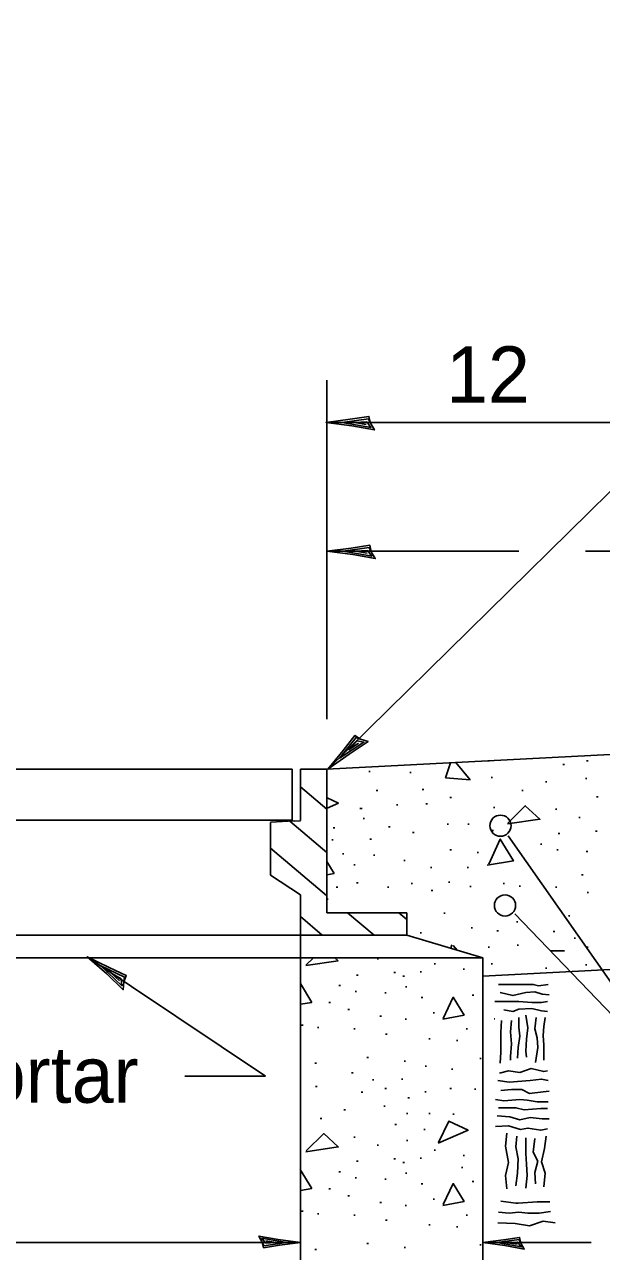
# Model space of a CAD drawing. Extents: x -0.01 to 2.83, y -0.11 to 1.83.
# Drawn here: x 2.2956 to 2.4151, y 1.2355 to 1.4898 of the extents above; entities that cross this region are included whole.
import ezdxf

# ---------------------------------------------------------------- set-up
doc = ezdxf.new("R2010")
doc.units = 0
for name, color, linetype in [('RD_Pr_Roadway_Dimensions', 7, 'Continuous'), ('RD_Pr_Roadway_Notes', 7, 'Continuous'), ('SH_General_Details', 7, 'Continuous')]:
    doc.layers.add(name, color=color, linetype=linetype)

msp = doc.modelspace()

# ---------------------------------------------------------------- linework, layer by layer
at = {"layer": 'RD_Pr_Roadway_Dimensions'}
for p, q in [((2.35824, 1.34579), (2.35824, 1.41608)), ((2.35807, 1.40732), (2.42833, 1.40732)), ((2.16356, 1.23732), (2.35244, 1.23732)), ((2.39053, 1.23732), (2.41298, 1.23732))]:
    msp.add_line(p, q, dxfattribs=at)
for points in [[(2.36725, 1.40719), (2.36694, 1.40856), (2.36306, 1.40797), (2.35807, 1.40732), (2.3634, 1.40659), (2.36807, 1.40577), (2.36725, 1.40719), (2.36684, 1.40809), (2.36142, 1.40731), (2.36734, 1.40627), (2.36647, 1.40744), (2.36398, 1.40728), (2.36638, 1.40692)], [(2.34484, 1.23744), (2.34511, 1.23626), (2.34843, 1.23677), (2.35273, 1.23732), (2.34815, 1.23795), (2.34414, 1.23866), (2.34484, 1.23744), (2.34519, 1.23666), (2.34984, 1.23733), (2.34476, 1.23822), (2.34551, 1.23722), (2.34765, 1.23736), (2.34559, 1.23767)], [(2.39841, 1.23721), (2.39815, 1.23838), (2.39482, 1.23787), (2.39052, 1.23732), (2.3951, 1.23669), (2.39911, 1.23599), (2.39841, 1.23721), (2.39806, 1.23798), (2.39341, 1.23732), (2.39849, 1.23642), (2.39774, 1.23742), (2.3956, 1.23729), (2.39766, 1.23697)]]:
    msp.add_lwpolyline(points, dxfattribs=at)
at = {"layer": 'RD_Pr_Roadway_Notes'}
for p, q in [((2.56287, 1.53677), (2.35842, 1.33546)), ((2.35824, 1.38064), (2.39802, 1.38064)), ((2.4118, 1.38064), (2.4245, 1.38064)), ((2.4338, 1.26732), (2.39579, 1.3216)), ((2.4338, 1.26732), (2.39716, 1.30547)), ((2.34549, 1.2718), (2.30859, 1.29658)), ((2.32881, 1.2718), (2.34549, 1.2718))]:
    msp.add_line(p, q, dxfattribs=at)
for points in [[(2.36743, 1.38051), (2.36712, 1.38188), (2.36324, 1.38129), (2.35824, 1.38064), (2.36357, 1.37991), (2.36824, 1.37909), (2.36743, 1.38051), (2.36702, 1.38141), (2.3616, 1.38063), (2.36752, 1.37959), (2.36665, 1.38076), (2.36416, 1.3806), (2.36655, 1.38024)], [(2.36521, 1.34164), (2.36405, 1.34243), (2.36162, 1.33934), (2.35842, 1.33546), (2.36281, 1.33857), (2.36677, 1.34117), (2.36521, 1.34164), (2.36429, 1.34202), (2.36087, 1.33774), (2.3659, 1.34104), (2.36447, 1.34129), (2.36276, 1.33947), (2.36475, 1.34085)], [(2.31614, 1.29135), (2.31665, 1.29266), (2.3131, 1.29433), (2.30859, 1.29658), (2.31261, 1.293), (2.31603, 1.28972), (2.31614, 1.29135), (2.3163, 1.29233), (2.31137, 1.2947), (2.31571, 1.29054), (2.31563, 1.29199), (2.31348, 1.29325), (2.31526, 1.29161)]]:
    msp.add_lwpolyline(points, dxfattribs=at)
at = {"layer": 'SH_General_Details'}
for p, q in [((2.35824, 1.33544), (2.42833, 1.33912)), ((2.16541, 1.33544), (2.35101, 1.33544)), ((2.29933, 1.33542), (2.29933, 1.33542)), ((2.31612, 1.33543), (2.31612, 1.33543)), ((2.33308, 1.33558), (2.33308, 1.33558)), ((2.35101, 1.33544), (2.35101, 1.32487)), ((2.35273, 1.32483), (2.35273, 1.33544)), ((2.35273, 1.33544), (2.35824, 1.33544)), ((2.35824, 1.33544), (2.35824, 1.30565)), ((2.35824, 1.30565), (2.35824, 1.33544)), ((2.39165, 1.33719), (2.39195, 1.33719)), ((2.40713, 1.33641), (2.40743, 1.33641)), ((2.41203, 1.33719), (2.41233, 1.33719)), ((2.36692, 1.33498), (2.36722, 1.33498)), ((2.3754, 1.33474), (2.3757, 1.33474)), ((2.39224, 1.33371), (2.39254, 1.33371)), ((2.40352, 1.3328), (2.40382, 1.3328)), ((2.41178, 1.33351), (2.41208, 1.33351)), ((2.36847, 1.33105), (2.36877, 1.33105)), ((2.37798, 1.33126), (2.37828, 1.33126)), ((2.39862, 1.331), (2.39892, 1.331)), ((2.37263, 1.32803), (2.37293, 1.32803)), ((2.37876, 1.32829), (2.37906, 1.32829)), ((2.38372, 1.32958), (2.38402, 1.32958)), ((2.39275, 1.32751), (2.39305, 1.32751)), ((2.4141, 1.32971), (2.4144, 1.32971)), ((2.36507, 1.32729), (2.36552, 1.32729)), ((2.36573, 1.32519), (2.36603, 1.32519)), ((2.40559, 1.32713), (2.40589, 1.32713)), ((2.41042, 1.32545), (2.41072, 1.32545)), ((2.16541, 1.32487), (2.35101, 1.32487)), ((2.34653, 1.32445), (2.35144, 1.32471)), ((2.34653, 1.31346), (2.34653, 1.32439)), ((2.35144, 1.32464), (2.35273, 1.32477)), ((2.35954, 1.32332), (2.35984, 1.32332)), ((2.37102, 1.32352), (2.37132, 1.32352)), ((2.38314, 1.32403), (2.38344, 1.32403)), ((2.3874, 1.32403), (2.3877, 1.32403)), ((2.39243, 1.32274), (2.39273, 1.32274)), ((2.4139, 1.32261), (2.4142, 1.32261)), ((2.35922, 1.32083), (2.35952, 1.32083)), ((2.36715, 1.32094), (2.36745, 1.32094)), ((2.37598, 1.32229), (2.37628, 1.32229)), ((2.40249, 1.31993), (2.40279, 1.31993)), ((2.40617, 1.3221), (2.40647, 1.3221)), ((2.36147, 1.31793), (2.36177, 1.31793)), ((2.36786, 1.31761), (2.36816, 1.31761)), ((2.38372, 1.3187), (2.38402, 1.3187)), ((2.38933, 1.31819), (2.38963, 1.31819)), ((2.40584, 1.3187), (2.40614, 1.3187)), ((2.41197, 1.31838), (2.41227, 1.31838)), ((2.3638, 1.31561), (2.3641, 1.31561)), ((2.37418, 1.31651), (2.37448, 1.31651)), ((2.37966, 1.31509), (2.37996, 1.31509)), ((2.38727, 1.31509), (2.38757, 1.31509)), ((2.35273, 1.30939), (2.34653, 1.31346)), ((2.411, 1.31354), (2.4113, 1.31354)), ((2.36018, 1.31096), (2.36048, 1.31096)), ((2.36438, 1.31187), (2.36468, 1.31187)), ((2.37076, 1.31096), (2.37106, 1.31096)), ((2.37566, 1.31174), (2.37596, 1.31174)), ((2.37985, 1.31032), (2.38015, 1.31032)), ((2.3834, 1.312), (2.3837, 1.312)), ((2.38785, 1.31116), (2.38815, 1.31116)), ((2.39475, 1.31174), (2.39505, 1.31174)), ((2.39804, 1.31122), (2.39834, 1.31122)), ((2.40558, 1.31096), (2.40588, 1.31096)), ((2.41216, 1.30987), (2.41246, 1.30987)), ((2.35273, 1.30101), (2.35273, 1.30939)), ((2.35824, 1.30565), (2.3748, 1.30565)), ((2.3748, 1.30565), (2.35824, 1.30565)), ((2.3748, 1.30565), (2.3748, 1.30101)), ((2.3748, 1.30101), (2.3748, 1.30565)), ((2.38243, 1.30561), (2.38273, 1.30561)), ((2.40829, 1.30503), (2.40859, 1.30503)), ((2.38811, 1.30258), (2.38841, 1.30258)), ((2.39752, 1.30381), (2.39782, 1.30381)), ((2.16539, 1.30101), (2.35273, 1.30101)), ((2.3748, 1.30101), (2.35273, 1.30101)), ((2.35273, 1.30101), (2.35273, 1.29637)), ((2.39053, 1.29637), (2.3748, 1.30101)), ((2.37753, 1.30155), (2.37783, 1.30155)), ((2.39346, 1.30194), (2.39376, 1.30194)), ((2.40513, 1.30181), (2.40543, 1.30181)), ((2.40945, 1.30039), (2.40975, 1.30039)), ((2.39165, 1.29858), (2.39195, 1.29858)), ((2.39765, 1.29897), (2.39795, 1.29897)), ((2.40452, 1.29781), (2.40743, 1.29781)), ((2.41203, 1.29858), (2.41233, 1.29858)), ((2.16373, 1.29637), (2.35273, 1.29637)), ((2.35273, 1.1549), (2.35273, 1.29637)), ((2.35273, 1.29637), (2.39053, 1.29637)), ((2.36865, 1.29613), (2.36895, 1.29613)), ((2.38043, 1.2951), (2.38073, 1.2951)), ((2.39053, 1.29256), (2.39053, 1.29637)), ((2.42833, 1.29453), (2.39053, 1.29256)), ((2.39224, 1.2951), (2.39254, 1.2951)), ((2.41178, 1.29491), (2.41208, 1.29491)), ((2.36439, 1.29278), (2.36469, 1.29278)), ((2.37213, 1.29329), (2.37243, 1.29329)), ((2.37398, 1.29252), (2.37428, 1.29252)), ((2.37753, 1.29342), (2.37783, 1.29342)), ((2.38643, 1.294), (2.38673, 1.294)), ((2.39053, 1.29256), (2.39053, 1.1422)), ((2.40352, 1.2942), (2.40382, 1.2942)), ((2.36072, 1.29061), (2.36102, 1.29061)), ((2.36407, 1.28938), (2.36437, 1.28938)), ((2.3745, 1.29035), (2.3748, 1.29035)), ((2.35865, 1.28706), (2.35895, 1.28706)), ((2.3702, 1.28906), (2.3705, 1.28906)), ((2.37779, 1.28809), (2.37809, 1.28809)), ((2.38836, 1.28861), (2.38866, 1.28861)), ((2.36259, 1.28564), (2.36289, 1.28564)), ((2.38024, 1.28493), (2.38054, 1.28493)), ((2.35298, 1.28242), (2.35328, 1.28242)), ((2.35627, 1.2819), (2.35657, 1.2819)), ((2.36923, 1.28422), (2.36953, 1.28422)), ((2.37443, 1.28364), (2.37473, 1.28364)), ((2.36381, 1.28164), (2.36411, 1.28164)), ((2.37039, 1.28055), (2.37069, 1.28055)), ((2.37933, 1.27958), (2.37963, 1.27958)), ((2.38507, 1.27919), (2.38537, 1.27919)), ((2.38707, 1.28164), (2.38737, 1.28164)), ((2.35575, 1.27448), (2.35605, 1.27448)), ((2.36652, 1.27571), (2.36682, 1.27571)), ((2.37424, 1.27494), (2.37454, 1.27494)), ((2.38991, 1.27545), (2.39021, 1.27545)), ((2.36336, 1.27248), (2.36366, 1.27248)), ((2.37856, 1.2739), (2.37886, 1.2739)), ((2.38404, 1.27326), (2.38434, 1.27326)), ((2.35588, 1.26965), (2.35618, 1.26965)), ((2.36768, 1.27107), (2.36798, 1.27107)), ((2.37026, 1.26926), (2.37056, 1.26926)), ((2.37368, 1.27119), (2.37398, 1.27119)), ((2.38372, 1.26926), (2.38402, 1.26926)), ((2.38881, 1.26913), (2.38911, 1.26913)), ((2.36536, 1.26849), (2.36566, 1.26849)), ((2.37501, 1.26732), (2.37531, 1.26732)), ((2.3785, 1.26855), (2.3788, 1.26855)), ((2.36175, 1.26487), (2.36205, 1.26487)), ((2.37, 1.26558), (2.3703, 1.26558)), ((2.37469, 1.2641), (2.37499, 1.2641)), ((2.37933, 1.2641), (2.37963, 1.2641)), ((2.3843, 1.26397), (2.3846, 1.26397)), ((2.35685, 1.26307), (2.35715, 1.26307)), ((2.37233, 1.26178), (2.37263, 1.26178)), ((2.36381, 1.2592), (2.36411, 1.2592)), ((2.3783, 1.26075), (2.3786, 1.26075)), ((2.36865, 1.25752), (2.36895, 1.25752)), ((2.37469, 1.25849), (2.37499, 1.25849)), ((2.38043, 1.25649), (2.38073, 1.25649)), ((2.36439, 1.25417), (2.36469, 1.25417)), ((2.37213, 1.25469), (2.37243, 1.25469)), ((2.37398, 1.25391), (2.37428, 1.25391)), ((2.37753, 1.25481), (2.37783, 1.25481)), ((2.38643, 1.25539), (2.38673, 1.25539)), ((2.36072, 1.252), (2.36102, 1.252)), ((2.3745, 1.25174), (2.3748, 1.25174)), ((2.3861, 1.2529), (2.3864, 1.2529)), ((2.36407, 1.25077), (2.36437, 1.25077)), ((2.3702, 1.25045), (2.3705, 1.25045)), ((2.37779, 1.24948), (2.37809, 1.24948)), ((2.38836, 1.25), (2.38866, 1.25)), ((2.35865, 1.24845), (2.35895, 1.24845)), ((2.36259, 1.24703), (2.36289, 1.24703)), ((2.38024, 1.24632), (2.38054, 1.24632)), ((2.35298, 1.24381), (2.35328, 1.24381)), ((2.36923, 1.24561), (2.36953, 1.24561)), ((2.37443, 1.24503), (2.37473, 1.24503)), ((2.35627, 1.24329), (2.35657, 1.24329)), ((2.36381, 1.24303), (2.36411, 1.24303)), ((2.37039, 1.24194), (2.37069, 1.24194)), ((2.38707, 1.24303), (2.38737, 1.24303)), ((2.37933, 1.24097), (2.37963, 1.24097)), ((2.38507, 1.24058), (2.38537, 1.24058)), ((2.36652, 1.2371), (2.36682, 1.2371)), ((2.37424, 1.23633), (2.37454, 1.23633)), ((2.38991, 1.23684), (2.39021, 1.23684)), ((2.35575, 1.23588), (2.35605, 1.23588))]:
    msp.add_line(p, q, dxfattribs=at)
for points in [[(2.38282, 1.33363), (2.38383, 1.33678)], [(2.38496, 1.33684), (2.38793, 1.33326)], [(2.38793, 1.33326), (2.38282, 1.33363)], [(2.35824, 1.32718), (2.35273, 1.33182)], [(2.35827, 1.32948), (2.36062, 1.32838)], [(2.36062, 1.32838), (2.35827, 1.32738)], [(2.39574, 1.32424), (2.39934, 1.32785), (2.40235, 1.32507), (2.39567, 1.32409)], [(2.35824, 1.31816), (2.35053, 1.32464)], [(2.39176, 1.31575), (2.39416, 1.32094), (2.39686, 1.31643), (2.39146, 1.31553)], [(2.35817, 1.30927), (2.34653, 1.31905)], [(2.35824, 1.31628), (2.35976, 1.3138)], [(2.35976, 1.3138), (2.35824, 1.31352)], [(2.35824, 1.30851), (2.35848, 1.30851)], [(2.35726, 1.30107), (2.35273, 1.30489)], [(2.368, 1.30101), (2.36248, 1.30565)], [(2.3748, 1.30431), (2.37314, 1.30565)], [(2.38388, 1.29833), (2.38409, 1.29901)], [(2.38439, 1.29893), (2.38521, 1.29794)], [(2.36057, 1.29575), (2.3539, 1.29477)], [(2.35396, 1.29492), (2.35542, 1.29637)], [(2.3599, 1.29637), (2.36057, 1.29575)], [(2.35273, 1.29105), (2.35509, 1.28711)], [(2.4041, 1.29085), (2.40207, 1.29054), (2.40098, 1.29085), (2.39927, 1.29085), (2.39599, 1.29085), (2.39381, 1.29085)], [(2.35509, 1.28711), (2.35273, 1.28671)], [(2.38229, 1.2838), (2.3844, 1.28816), (2.38665, 1.28448), (2.38225, 1.28365)], [(2.40395, 1.28726), (2.4027, 1.28711), (2.40067, 1.28711), (2.39802, 1.28726), (2.39521, 1.28726), (2.39303, 1.28726)], [(2.40426, 1.28867), (2.40285, 1.28882), (2.40129, 1.28929), (2.39942, 1.28914), (2.39677, 1.28851), (2.39412, 1.28914)], [(2.40395, 1.28524), (2.4027, 1.28539), (2.40067, 1.28586), (2.39802, 1.2857), (2.39677, 1.28524), (2.3949, 1.28555)], [(2.39942, 1.28446), (2.39989, 1.28181), (2.39958, 1.27947), (2.39942, 1.27697), (2.39958, 1.27572)], [(2.39288, 1.28368), (2.39303, 1.2837)], [(2.39443, 1.28337), (2.39428, 1.28087), (2.39428, 1.27947), (2.39428, 1.27681), (2.39412, 1.27448)], [(2.39646, 1.28337), (2.3963, 1.28103), (2.39646, 1.27853), (2.3963, 1.27588), (2.3963, 1.2751)], [(2.39802, 1.28399), (2.39802, 1.28196), (2.39818, 1.28009), (2.39786, 1.27775), (2.39771, 1.27557)], [(2.40161, 1.28399), (2.40129, 1.28165), (2.40176, 1.27978), (2.40192, 1.27775), (2.40145, 1.27463)], [(2.40348, 1.28399), (2.40317, 1.28212), (2.40301, 1.28025), (2.40317, 1.27822), (2.40317, 1.2751)], [(2.40395, 1.27292), (2.40317, 1.27276), (2.40052, 1.27338), (2.39818, 1.2726), (2.39584, 1.27292), (2.39396, 1.27245)], [(2.4041, 1.27089), (2.4027, 1.2712), (2.40036, 1.27089), (2.39599, 1.27058), (2.39365, 1.27089)], [(2.40426, 1.26871), (2.40301, 1.26855), (2.4002, 1.26824), (2.39864, 1.26902), (2.39646, 1.26902), (2.39428, 1.26886)], [(2.4041, 1.26652), (2.40176, 1.26652), (2.39974, 1.26684), (2.39818, 1.26699), (2.3949, 1.26668), (2.39318, 1.26699)], [(2.40395, 1.26512), (2.40254, 1.26512), (2.39911, 1.26481), (2.3974, 1.26528), (2.39381, 1.26528)], [(2.38132, 1.25804), (2.38349, 1.26247), (2.38748, 1.2606), (2.38127, 1.25795)], [(2.40395, 1.26091), (2.40254, 1.2606), (2.39989, 1.26106), (2.39833, 1.26075), (2.39584, 1.26153), (2.39318, 1.26138)], [(2.40426, 1.26294), (2.40285, 1.26294), (2.40036, 1.26325), (2.39818, 1.26278), (2.39615, 1.2634), (2.3935, 1.26356)], [(2.35396, 1.25631), (2.35757, 1.25992), (2.36057, 1.25714), (2.3539, 1.25616)], [(2.39552, 1.25997), (2.39521, 1.25732), (2.39584, 1.25389), (2.39521, 1.25124), (2.39552, 1.24843)], [(2.39755, 1.25935), (2.3974, 1.25717), (2.39786, 1.25467), (2.39771, 1.25171), (2.3974, 1.24906)], [(2.39942, 1.25904), (2.39942, 1.25576), (2.39958, 1.25358), (2.39974, 1.25124), (2.39942, 1.24859)], [(2.40129, 1.25888), (2.40098, 1.25607), (2.40192, 1.2542), (2.40129, 1.25186), (2.40145, 1.24952)], [(2.40363, 1.25935), (2.40332, 1.25685), (2.4027, 1.25405), (2.40348, 1.25171), (2.40317, 1.2489)], [(2.35272, 1.25244), (2.35509, 1.2485)], [(2.38229, 1.2452), (2.3844, 1.24955), (2.38665, 1.24587), (2.38225, 1.24504)], [(2.35509, 1.2485), (2.35273, 1.24811)], [(2.40457, 1.24375), (2.40223, 1.24344), (2.39989, 1.24344), (2.39802, 1.2436), (2.39599, 1.24344), (2.39381, 1.2436)], [(2.40441, 1.24578), (2.40348, 1.24578), (2.40176, 1.24578), (2.39786, 1.24547), (2.3974, 1.24547), (2.39428, 1.24594)], [(2.40551, 1.24141), (2.40301, 1.24173), (2.4002, 1.24079), (2.39724, 1.24126), (2.39365, 1.24141)]]:
    msp.add_lwpolyline(points, dxfattribs=at)
for centre in [(2.39419, 1.32373), (2.39513, 1.3072)]:
    msp.add_circle(centre, 0.00219, dxfattribs=at)

# ---------------------------------------------------------------- texts
at = {"layer": 'RD_Pr_Roadway_Dimensions'}
msp.add_text('12', height=0.011667, dxfattribs=at).set_placement((2.38293, 1.41142))
at = {"layer": 'RD_Pr_Roadway_Notes'}
msp.add_text(' Mortar', height=0.011667, dxfattribs=at).set_placement((2.26981, 1.2663))

doc.saveas('drawing.dxf')
